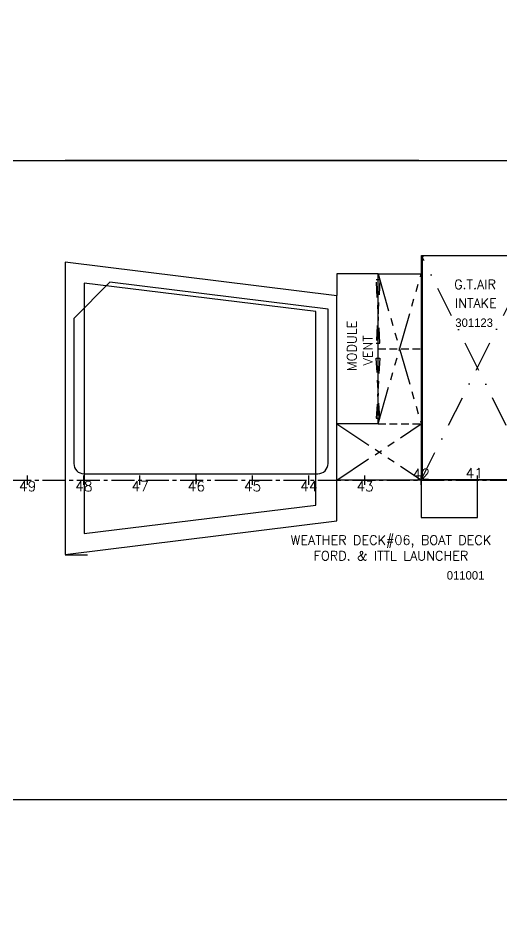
# Model space of a CAD drawing. Header units: inches. Extents: x -439515 to 171412, y -8673 to 415183.
# Drawn here: x 82712 to 93779, y 158273 to 178914 of the extents above; entities that cross this region are included whole.
import ezdxf
from ezdxf.enums import TextEntityAlignment as Align

# ---------------------------------------------------------------- set-up
doc = ezdxf.new("R2010")
doc.units = ezdxf.units.IN
doc.header["$LTSCALE"] = 700
doc.header["$MEASUREMENT"] = 0
for name, pattern in [('CENTER2', [1.125, 0.75, -0.125, 0.125, -0.125]), ('DASHDOTX2', [2, 1, -0.5, 0, -0.5]), ('DASHED', [0.75, 0.5, -0.25]), ('DASHED2', [0.375, 0.25, -0.125]), ('PHANTOM', [2.5, 1.25, -0.25, 0.25, -0.25, 0.25, -0.25])]:
    doc.linetypes.add(name, pattern=pattern)
for name, color, linetype in [('00', 7, 'Continuous'), ('01', 7, 'Continuous'), ('01DK', 7, 'Continuous'), ('CL', 7, 'Continuous'), ('COMPT.NOS', 4, 'Continuous'), ('COMPTNAME', 7, 'Continuous')]:
    doc.layers.add(name, color=color, linetype=linetype)
doc.styles.add('ROMANS', font='romans')
doc.styles.add('style1', font='romans.shx', dxfattribs={"height": 250})

msp = doc.modelspace()

# ---------------------------------------------------------------- linework, layer by layer
at = {"linetype": 'DASHDOTX2'}
for p, q in [((91931.3, 168358.2), (94503.4, 173485.3)), ((94503.4, 168349.6), (91939.9, 173485.3))]:
    msp.add_line(p, q, dxfattribs=at)
at = {"linetype": 'Continuous'}
msp.add_line((90945.4, 173065.2), (91931.3, 173065.2), dxfattribs=at)
at = {"linetype": 'PHANTOM'}
for p, q in [((90945.4, 169635.7), (91931.3, 173065.2)), ((90945.4, 173065.2), (91931.3, 169635.7)), ((90002.3, 168349.6, 3144), (91931.3, 169635.7)), ((90002.3, 169635.7, 3144), (91931.3, 168358.2))]:
    msp.add_line(p, q, dxfattribs=at)
at = {"linetype": 'DASHED2'}
for p, q in [((90945.4, 171350.5), (91931.3, 171350.5)), ((90945.4, 169635.7), (91931.3, 169635.7))]:
    msp.add_line(p, q, dxfattribs=at)
at = {"color": 5}
for p, q in [((82928.9, 168242.5), (82928.9, 168456.8)), ((84215, 168242.5), (84215, 168456.8)), ((85501, 168242.5), (85501, 168456.8)), ((86787.1, 168255.3), (86787.1, 168469.6)), ((88073.2, 168242.5), (88073.2, 168456.8)), ((89359.2, 168242.5), (89359.2, 168456.8)), ((90645.3, 168242.5), (90645.3, 168456.8)), ((91931.3, 168242.5), (91931.3, 168456.8)), ((93217.4, 168242.5), (93217.4, 168456.8)), ((86787, 168379.7), (86787, 168294))]:
    msp.add_line(p, q, dxfattribs=at)
at = {"color": 5, "linetype": 'CENTER2'}
msp.add_line((32084.2, 168349.6), (155284.5, 168349.6), dxfattribs=at)
msp.add_line((32084.2, 168349.6), (155284.5, 168349.6), dxfattribs=at)
at = {"color": 6}
msp.add_line((84300.7, 166637.3), (83786.3, 166637.3), dxfattribs=at)
for points in [[(100978.2, 175639.7, 0.0002423), (102219.8, 175636.4, 0.0000941), (102862.9, 175635.1, -0.0000479), (103505.9, 175633.9, -0.0000436), (104148.9, 175632.5, 0.0001154), (104792, 175631.3, 0.0001293), (105435, 175630.3, 0.0000086), (107364.1, 175628.7, -0.0000275), (108007.1, 175628.3, -0.0001373), (108650.2, 175627.8, -0.0001983), (109293.2, 175626.9, -0.0003329), (109936.2, 175625.2, -0.0007035), (111222.3, 175619.3, -0.0004157), (111865.3, 175614.9, -0.0007905), (112508.3, 175609, -0.0008423), (113151.4, 175601, -0.0006747), (113794.4, 175591, -0.0012352), (115080.5, 175566.1, -0.001138)], [(77361.1, 175658.1), (85830.7, 175658.2), (85843.4, 175658.2), (85856.1, 175658.2), (90645.3, 175658.3), (91931.3, 175658.3), (91948.5, 175658.3), (92574.4, 175658.2), (93217.4, 175658.3), (93860.4, 175658.4), (94486.3, 175658.3), (94503.4, 175658.3), (95185, 175657.4), (95197.2, 175657.4, 0.0016893), (95789.5, 175655.3, -0.0002181), (96432.5, 175653.7, 0.0000428), (97075.6, 175651.9, 0.0000652), (97718.6, 175650.2, -0.0001061), (98361.6, 175648.5, -0.0001242), (99004.7, 175646.5, -0.0000252), (99647.7, 175644.2, 0.0000166), (100290.7, 175641.9, 0.0000849), (100933.8, 175639.8, 0.0000077), (100978.2, 175639.7)], [(107364.1, 161070.6, 0.0000086), (105435, 161068.9, 0.0001293)]]:
    msp.add_lwpolyline(points, format="xyb")
msp.add_lwpolyline([(94503.4, 173485.3), (94503.4, 168349.6), (91939.9, 168349.6), (91939.9, 173485.3), (94503.4, 173485.3)], dxfattribs=at)
at = {"color": 92}
msp.add_lwpolyline([(93221.9, 168366.8), (94443.5, 168366.9, 0.4142136), (94486.4, 168409.8), (94486.4, 173433.9, 0.4142136), (94443.5, 173476.7), (93221.7, 173476.7), (91999.8, 173476.7, 0.4142136), (91957, 173433.9), (91957, 168409.8, 0.4142136), (91999.8, 168366.9), (93221.5, 168366.8)], format="xyb", dxfattribs=at)
at = {"color": 7, "elevation": 3144}
msp.add_lwpolyline([(90002.3, 172564.9), (83786.3, 173335.5), (83786.3, 173078.2), (83786.3, 167076.6), (83786.3, 166647.9), (90002.3, 167419.6)], close=True, dxfattribs=at)
at = {"linetype": 'DASHED'}
for points in [[(90902.5, 172936.6), (90988.2, 172936.6), (90902.5, 171479.1), (90988.2, 171479.1), (90902.5, 172936.6)], [(90902.5, 171136.1), (90988.2, 171136.1), (90902.5, 169764.3), (90988.2, 169764.3), (90902.5, 171136.1)]]:
    msp.add_lwpolyline(points, dxfattribs=at)
msp.add_lwpolyline([(91931.3, 167492.3), (93217.4, 167492.3), (93217.4, 168349.6), (91931.3, 168349.6)], close=True)
msp.add_lwpolyline([(93860.4, 161040.9), (93217.4, 161041), (92574.4, 161041.1), (91948.5, 161041), (91931.3, 161041), (90645.3, 161041), (85856.1, 161041.1), (85843.4, 161041.1), (85830.7, 161041.1), (77361.1, 161041.2)])
at = {"layer": '00'}
msp.add_line((91931.3, 168349.6), (90002.3, 168349.6, 3144), dxfattribs=at)
at = {"layer": '01', "color": 4, "linetype": 'ByBlock'}
for p, q in [((91876.2, 175658.3), (83786.3, 175658.2)), ((94503.4, 161041), (83780.2, 161041.1))]:
    msp.add_line(p, q, dxfattribs=at)
at = {"layer": '01'}
msp.add_lwpolyline([(84813.9, 172874.1), (83987.8, 172047.9), (83987.8, 168727.6), (83987.8, 168727.6, 0.4142136), (84219.3, 168496.1), (89569.3, 168496.1), (89569.3, 168496.1, 0.4142136), (89800.8, 168727.6), (89800.8, 172258), (84813.9, 172874.1)], format="xyb", dxfattribs=at)
at = {"layer": '01DK', "color": 7}
for p, q in [((90953.9, 175658.2), (90010.8, 175658.2)), ((90945.4, 173065.2), (90002.2, 173065.2)), ((90002.2, 173065.2), (90002.3, 172568.7, 3144)), ((90945.4, 169635.7), (90945.4, 173065.2)), ((90945.4, 169635.7), (90002.2, 169635.7))]:
    msp.add_line(p, q, dxfattribs=at)
at = {"layer": 'CL', "color": 3, "elevation": 3144}
msp.add_lwpolyline([(89519.9, 172203.7), (84225.3, 172852.8), (84225.3, 167130.6), (89519.9, 167779.7)], close=True, dxfattribs=at)

# ---------------------------------------------------------------- texts
at = {"color": 7, "style": 'ROMANS'}
for s, p in [('42', (91933.9, 168491)), ('41', (93146.2, 168510.7)), ('49', (82931.5, 168210.5)), ('48', (84217.5, 168210.5)), ('47', (85503.6, 168210.5)), ('46', (86789.7, 168210.5)), ('45', (88075.7, 168210.5)), ('44', (89361.8, 168210.5)), ('43', (90647.9, 168210.5))]:
    msp.add_text(s, height=231.49, dxfattribs=at).set_placement(p, align=Align.MIDDLE)
at = {"layer": 'COMPT.NOS', "color": 4, "linetype": 'ByBlock', "char_height": 192.91, "width": 1570.243, "attachment_point": 1}
for s, insert in [('301123', (92712.2, 172045.9)), ('011001', (92516.2, 166269.7))]:
    msp.add_mtext(s, dxfattribs=dict(at, insert=insert))
at = {"layer": 'COMPTNAME', "color": 7, "style": 'style1'}
for s, p in [('G.T.AIR', (92685.1, 172718.7)), ('INTAKE', (92704.7, 172291.2))]:
    msp.add_text(s, height=214.34, dxfattribs=at).set_placement(p)
at = {"layer": 'COMPTNAME', "style": 'style1'}
for s, p in [('MODULE', (90451.5, 171994.8)), ('VENT', (90817, 171661.5))]:
    msp.add_text(s, height=214.34, rotation=90, dxfattribs=at).set_placement(p, align=Align.RIGHT)
at = {"layer": 'COMPTNAME', "color": 7, "insert": (91241.3, 166801.2), "char_height": 214.344, "width": 5262.559, "attachment_point": 5, "style": 'style1'}
msp.add_mtext('WEATHER DECK#06, BOAT DECK FORD. & ITTL LAUNCHER', dxfattribs=at)

doc.saveas('drawing.dxf')
